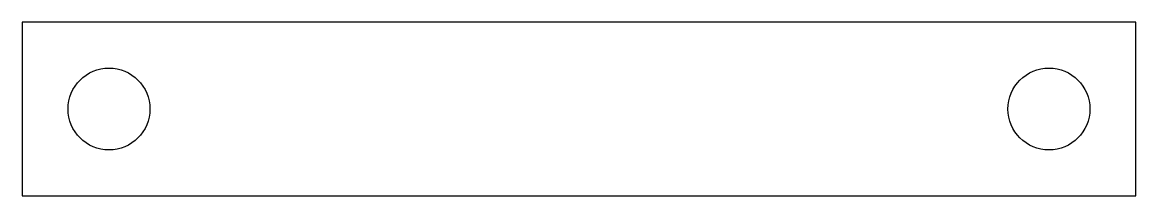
# Model space of a CAD drawing. Extents: x 1.29 to 3.6, y 4.14 to 4.5.
import ezdxf

# ---------------------------------------------------------------- set-up
doc = ezdxf.new("R2010")
doc.units = 0
doc.header["$MEASUREMENT"] = 0
doc.layers.get('0').update_dxf_attribs({"linetype": 'CONTINUOUS'})

msp = doc.modelspace()

# ---------------------------------------------------------------- linework, layer by layer
at = {"color": 7, "linetype": 'Continuous'}
msp.add_lwpolyline([(3.5976, 4.5027), (1.2876, 4.5027), (1.2876, 4.1427), (3.5976, 4.1427)], close=True, dxfattribs=at)
for centre in [(1.4676, 4.3227), (3.4176, 4.3227)]:
    msp.add_circle(centre, 0.085)

doc.saveas('drawing.dxf')
